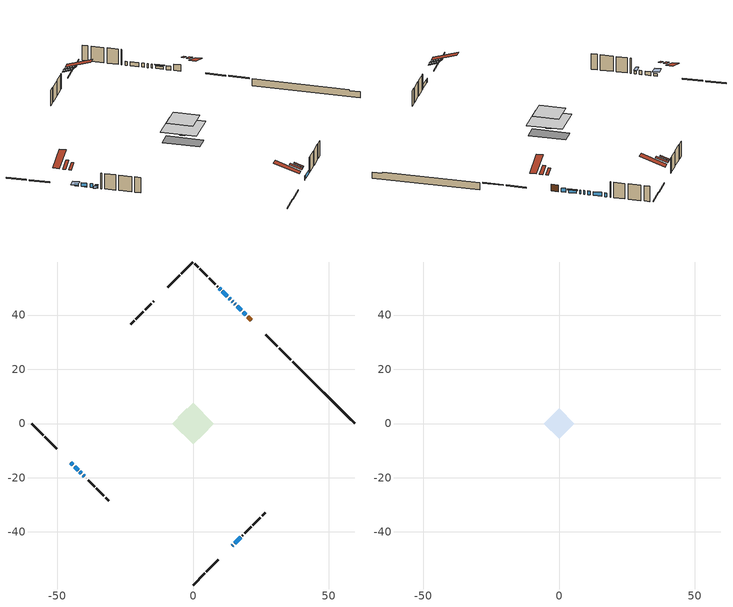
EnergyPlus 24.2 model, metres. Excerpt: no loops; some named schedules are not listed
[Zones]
conditioned space
 floor outside (Floor1 construction): -0.91,0 0,0.91 0.91,0 0,-0.91 z1.07
 floor outside (Floor2 construction): -1.08,0 0,1.08 1.08,0 0,-1.08 z1.07
 floor adiabatic (AdiabaticFloorConstruction): -7.7,0 0,7.7 7.7,0 0,-7.7 z3.51
 floor foundation (Slab1 construction): -5.71,2.21 -2.21,5.71 5.71,-2.21 2.21,-5.71 z-1.16
 wall outside (RimJoist1 construction): 0,-59.55 4.28,-55.26 / -59.55,0 -55.26,-4.28 / 0,59.55 -4.28,55.26 / 36.04,23.5 31.76,27.79 z1.07:1.37
 wall outside (RimJoist2 construction): 4.94,-54.61 9.22,-50.32 / -54.61,-4.94 -50.32,-9.22 / -4.94,54.61 -9.22,50.32 / 31.1,28.44 26.82,32.73 z1.07:1.37
 wall outside (AdiabaticWallConstruction 1): 21.53,38.02 20.1,39.45 z1.07:3.1
 wall outside (AdiabaticWallConstruction): -45.03,-14.52 -44.28,-15.27 / -40.48,-19.06 -40.1,-19.44 z1.07:1.96; 19.44,40.11 18.53,41.01 / -43.62,-15.93 -42.39,-17.15 / -41.74,-17.81 -41.14,-18.41 / 15.57,43.98 15.35,44.19 / 14.7,44.85 14.48,45.07 / 14.52,-45.03 14.66,-44.88 / 13.83,45.72 13.34,46.21 / 12.68,46.86 10.85,48.7 / 10.19,49.35 9.76,49.79 / 15.32,-44.23 17.59,-41.95 z1.07:2.29; 17.88,41.67 16.23,43.32 z1.07:1.93
 wall outside (Wall1 construction): 18.25,-41.3 18.41,-41.13 / -39.45,-20.1 -39.28,-20.26 / -14.52,45.03 -14.68,44.87 / 9.1,50.45 8.94,50.61 z1.07:5.95
 wall outside (Wall2 construction): 19.07,-40.48 21.41,-38.13 / -38.63,-20.92 -36.28,-23.26 / -15.34,44.21 -17.68,41.87 / 8.28,51.27 5.94,53.61 z1.07:5.95
 wall outside (Wall3 construction): 22.07,-37.48 24.8,-34.75 / -35.63,-23.92 -32.9,-26.64 / -18.34,41.21 -21.06,38.48 / 5.28,54.27 2.56,56.99 z1.07:5.95
 wall outside (Wall4 construction): 25.45,-34.09 26.69,-32.85 / -32.25,-27.3 -31,-28.54 / -21.72,37.83 -22.96,36.59 / 1.9,57.65 0.66,58.89 z1.07:5.95
 wall foundation (FoundationWall1 construction): 36.7,22.85,-1.16 36.7,22.85,1.07 57.26,2.28,1.07 57.26,2.28,0.76 59.55,0,0.76 59.55,0,-1.16
 window (WindowConstruction 9): -45.03,-14.52 -44.28,-15.27 z1.07:1.96
 window (WindowConstruction 5): 19.44,40.11 18.53,41.01 z1.07:2.29
 window (WindowConstruction 6): 17.88,41.67 16.23,43.32 z1.07:1.93
 window (WindowConstruction 7): -43.62,-15.93 -42.39,-17.15 z1.07:2.29
 window (WindowConstruction 8): -41.74,-17.81 -41.14,-18.41 z1.07:2.29
 window (WindowConstruction 10): 15.57,43.98 15.35,44.19 z1.07:2.29
 window (WindowConstruction 11): 14.7,44.85 14.48,45.07 z1.07:2.29
 window (WindowConstruction 12): 14.52,-45.03 14.66,-44.88 z1.07:2.29
 window (WindowConstruction): 13.82,45.72 13.34,46.21 z1.07:2.29
 window (WindowConstruction 1): 12.68,46.86 10.85,48.7 z1.07:2.29
 window (WindowConstruction 2): 10.19,49.35 9.76,49.79 z1.07:2.29
 window (WindowConstruction 3): 15.32,-44.23 17.59,-41.95 z1.07:2.29
 window (WindowConstruction 4): -40.48,-19.06 -40.11,-19.44 z1.07:1.96
 door (Door): 21.53,38.02 20.1,39.45 z1.07:3.1
 ceiling adiabatic (AdiabaticFloorConstruction): 0,-7.7 7.7,0 0,7.7 -7.7,0 z3.51
 roof outside (Roof2 construction): 12.66,-46.88,5.95 10.07,-44.29,7.17 9.39,-44.97,7.17 11.98,-47.57,5.95; -46.88,-12.66,5.95 -44.29,-10.07,7.17 -44.97,-9.39,7.17 -47.57,-11.98,5.95; -12.66,46.88,5.95 -10.07,44.29,7.17 -9.39,44.97,7.17 -11.98,47.57,5.95; 23.38,36.17,5.95 20.79,33.57,7.17 21.47,32.89,7.17 24.06,35.48,5.95
 roof outside (Roof3 construction): 13.86,-45.69,5.95 11.82,-43.64,6.91 11.28,-44.18,6.91 13.32,-46.23,5.95; -45.69,-13.86,5.95 -43.64,-11.82,6.91 -44.18,-11.28,6.91 -46.23,-13.32,5.95; -13.86,45.69,5.95 -11.82,43.64,6.91 -11.28,44.18,6.91 -13.32,46.23,5.95; 22.19,37.36,5.95 20.14,35.32,6.91 20.68,34.78,6.91 22.72,36.82,5.95
attic - vented
 floor to conditioned space (Floor3 construction Reversed): -5.62,0 0,5.62 5.62,0 0,-5.62 z5.95
 roof outside (Roof1 construction): 11.32,-48.22,5.95 5.85,-42.75,8.53 4.41,-44.19,8.53 9.88,-49.67,5.95; -48.22,-11.32,5.95 -42.75,-5.85,8.53 -44.19,-4.41,8.53 -49.67,-9.88,5.95; -11.32,48.22,5.95 -5.85,42.75,8.53 -4.41,44.19,8.53 -9.88,49.67,5.95; 24.72,34.83,5.95 19.25,29.35,8.53 20.69,27.91,8.53 26.16,33.38,5.95
shading: -43.95,-15.6 -45.36,-14.19 -47.08,-15.92 -45.68,-17.32 z2.42; 16.01,43.53 18.09,41.46 18.41,41.78 16.34,43.86 z2.23; -40,-19.55 -40.59,-18.96 -42.31,-20.69 -41.73,-21.27 z2.11
[Building]
Building 1: Terrain=Suburbs
[Site:Location]
Toronto City Centre_ON: Latitude {deg}=43.63; Longitude {deg}=-79.39; Time Zone {hr}=-5; Elevation {m}=77; Keep Site Location Information=Yes
[Site:GroundTemperature:Shallow]
5.01852, 3.26908, 3.12898, 3.95918, 7.29196, 10.6092, 13.4851, 15.3069, 15.4617, 13.9799, 11.1774, 7.9619
[Site:WaterMainsTemperature]
Calculation Method=Schedule; Temperature Schedule=mains temperature schedule
[Material] Roughness=Rough; Thermal Absorptance=0.9
Name | Thickness {m} | Conductivity {W/m-K} | Density {kg/m3} | Specific Heat {J/kg-K} | Solar Absorptance | Visible Absorptance
asphalt or fiberglass shingles | 0.00635 | 0.162714 | 1121.4 | 1465.45 | 0.4 | 0.4
ceiling loosefill ins | 0.0846667 | 0.0480833 | 16.02 | 1046.75 | 0.7 | 0.7
ceiling stud and cavity | 0.1397 | 0.101325 | 65.682 | 1177.47 | 0.7 | 0.7
concrete 4.0 in. | 0.1016 | 1.803125 | 2242.8 | 837.4 | 0.7 | 0.7
concrete 8.0 in. | 0.2032 | 1.803125 | 2242.8 | 837.4 | 0.7 | 0.7
door material | 0.04445 | 0.053851 | 512.64 | 1214.23 | 0.7 | 0.7
floor covering | 0.0127 | 0.0433444 | 54.468 | 1339.84 | 0.6 | 0.6
floor rigid ins | 0.103632 | 0.029427 | 32.04 | 1214.23 | 0.7 | 0.7
floor rigid ins 1; wall rigid ins 1 | 0.512978 | 0.029427 | 32.04 | 1214.23 | 0.7 | 0.7
floor stud and cavity | 0.1397 | 0.471694 | 92.3553 | 1139.71 | 0.7 | 0.7
floor stud and cavity 1 | 0.1397 | 0.628681 | 92.3553 | 1139.71 | 0.7 | 0.7
floor stud and cavity 2 | 0.1397 | 1.75129 | 37.0049 | 1207.88 | 0.7 | 0.7
furniture material conditioned space 1 | 0.1524 | 0.115458 | 640.8 | 1214.23 | 0.6 | 0.6
gypsum board | 0.0127 | 0.160291 | 801 | 837.4 | 0.6 | 0.6
osb sheathing 0.5 in. | 0.0127 | 0.115458 | 512.64 | 1214.23 | 0.7 | 0.7
osb sheathing 0.75 in. | 0.01905 | 0.115458 | 512.64 | 1214.23 | 0.7 | 0.7
osb sheathing 2.0 in. | 0.0508 | 0.115458 | 512.64 | 1214.23 | 0.7 | 0.7
rim joist rigid ins; roof rigid ins; wall rigid ins | 0.051816 | 0.029427 | 32.04 | 1214.23 | 0.7 | 0.7
rim joist stud and cavity | 0.0508 | 0.0406006 | 125.044 | 1163.47 | 0.6 | 0.6
rim joist stud and cavity 1 | 0.0508 | 0.034693 | 125.044 | 1163.47 | 0.6 | 0.6
roof stud and cavity | 0.2032 | 0.21865 | 78.34581 | 1123.46 | 0.7 | 0.7
roof stud and cavity 1 | 0.2032 | 0.222873 | 78.34581 | 1123.46 | 0.7 | 0.7
wall stud and cavity | 0.1397 | 0.388929 | 139.0536 | 1170.24 | 0.7 | 0.7
wall stud and cavity 1 | 0.1397 | 0.165982 | 139.0536 | 1170.24 | 0.7 | 0.7
wall stud and cavity 2 | 0.1397 | 0.165635 | 139.0536 | 1170.24 | 0.7 | 0.7
wall stud and cavity 3 | 0.1397 | 0.203377 | 139.0536 | 1170.24 | 0.7 | 0.7
wall stud and cavity 4 | 0.0889 | 0.380278 | 52.3479 | 1209.89 | 0.7 | 0.7
wall stud and cavity 5 | 0.0889 | 0.391764 | 83.0341 | 1211.67 | 0.7 | 0.7
wood siding | 0.0254 | 0.102417 | 544.68 | 1172.36 | 0.4 | 0.4
wood siding 1; wood siding 2; wood siding 3 | 0.0254 | 0.102417 | 544.68 | 1172.36 | 0.7 | 0.7
[WindowMaterial:SimpleGlazingSystem]
Name | U-Factor {W/m2-K} | Solar Heat Gain Coefficient
WindowMaterial | 4.048414 | 0.67
WindowMaterial 1 | 2.989467 | 0.58
WindowMaterial 10 | 2.74475 | 0.57
WindowMaterial 11 | 3.05249 | 0.52
WindowMaterial 2 | 2.76064 | 0.61
WindowMaterial 3 | 2.78279 | 0.68
WindowMaterial 4 | 4.33629 | 0.65
WindowMaterial 5 | 2.75724 | 0.59
WindowMaterial 6 | 2.14572 | 0.45
WindowMaterial 7 | 2.78279 | 0.67
WindowMaterial 8 | 2.78052 | 0.57
WindowMaterial 9 | 2.75724 | 0.45
[Construction]
AdiabaticFloorConstruction: floor stud and cavity 2, floor rigid ins 1, osb sheathing 0.75 in., floor covering
AdiabaticWallConstruction: wood siding 2, wall rigid ins 1, wall stud and cavity 4, gypsum board
AdiabaticWallConstruction 1: wood siding 3, wall rigid ins 1, wall stud and cavity 4, gypsum board
Door: door material
Floor1 construction: floor stud and cavity, floor rigid ins, osb sheathing 0.75 in., floor covering
Floor2 construction: floor stud and cavity 1, floor rigid ins, osb sheathing 0.75 in., floor covering
Floor3 construction Reversed: gypsum board, ceiling stud and cavity, ceiling loosefill ins
FoundationWall1 construction: concrete 8.0 in.
furniture construction conditioned space 1: furniture material conditioned space 1
PartitionWallConstruction: gypsum board, wall stud and cavity 5, gypsum board
RimJoist1 construction: wood siding 1, rim joist rigid ins, osb sheathing 2.0 in., rim joist stud and cavity
RimJoist2 construction: wood siding 1, rim joist rigid ins, osb sheathing 2.0 in., rim joist stud and cavity 1
Roof1 construction: asphalt or fiberglass shingles
Roof2 construction: asphalt or fiberglass shingles, roof rigid ins, osb sheathing 0.75 in., roof stud and cavity, gypsum board
Roof3 construction: asphalt or fiberglass shingles, roof rigid ins, osb sheathing 0.75 in., roof stud and cavity 1, gypsum board
Slab1 construction: concrete 4.0 in.
Wall1 construction: wood siding, wall rigid ins, osb sheathing 0.5 in., wall stud and cavity, gypsum board
Wall2 construction: wood siding, wall rigid ins, osb sheathing 0.5 in., wall stud and cavity 1, gypsum board
Wall3 construction: wood siding, wall rigid ins, osb sheathing 0.5 in., wall stud and cavity 2, gypsum board
Wall4 construction: wood siding, wall rigid ins, osb sheathing 0.5 in., wall stud and cavity 3, gypsum board
WindowConstruction: WindowMaterial
WindowConstruction 1: WindowMaterial 1
WindowConstruction 10: WindowMaterial 9
WindowConstruction 11: WindowMaterial 10
WindowConstruction 12: WindowMaterial 11
WindowConstruction 2: WindowMaterial 2
WindowConstruction 3: WindowMaterial 3
WindowConstruction 4; WindowConstruction 9: WindowMaterial 4
WindowConstruction 5: WindowMaterial 5
WindowConstruction 6: WindowMaterial 6
WindowConstruction 7: WindowMaterial 7
WindowConstruction 8: WindowMaterial 8
[Zone] Multiplier=1; Part of Total Floor Area=Yes
Name | Volume {m3}
attic - vented | 26.449
conditioned space | 421
[Space]
Name | Zone | Volume {m3}
attic - vented 1 | attic - vented | 26.449
conditioned space 1 | conditioned space | 421
[ZoneInfiltration:EffectiveLeakageArea]
infil attic - vented 1: Zone or Space=attic - vented 1; Schedule=Always On Discrete; Effective Air Leakage Area {cm2}=2658.95; Stack Coefficient=0.000179411; Wind Coefficient=9.04992e-06
[ZoneMixing]
whole house fan mix: Zone or Space=attic - vented; Schedule=Always On Continuous; Design Flow Rate Calculation Method=Flow/Zone; Design Flow Rate {m3/s}=0; Source Zone or Space=conditioned space
[SurfaceProperty:ExposedFoundationPerimeter]
Slab1: Exposed Perimeter Calculation Method=TotalExposedPerimeter; Total Exposed Perimeter {m}=32.308
[InternalMass] Zone or ZoneList=conditioned space; Space or SpaceList=conditioned space 1
Name | Construction | Surface Area {m2}
furniture mass conditioned space 1 | furniture construction conditioned space 1 | 71.2121
partition wall mass | PartitionWallConstruction | 178.03
[Lights]
interior lighting: Zone or ZoneList or Space or SpaceList=conditioned space 1; Schedule=interior lighting schedule; Design Level Calculation Method=LightingLevel; Lighting Level {W}=343.2; Return Air Fraction=0; Fraction Radiant=0.6; Fraction Visible=0.2; Fraction Replaceable=1
[People]
occupants: Zone or ZoneList or Space or SpaceList=conditioned space 1; Number of People Schedule=occupants schedule; Number of People Calculation Method=People; Number of People=3; Fraction Radiant=0.314171; Sensible Heat Fraction=0.56303; Activity Level Schedule=occupants activity schedule; Carbon Dioxide Generation Rate {m3/s-W}=0; Enable ASHRAE 55 Comfort Warnings=No; Mean Radiant Temperature Calculation Type=EnclosureAveraged
[ElectricEquipment] Zone or ZoneList or Space or SpaceList=conditioned space 1; Design Level Calculation Method=EquipmentLevel
Name | Schedule | Design Level {W} | Fraction Latent | Fraction Radiant | Fraction Lost
clothes dryer | clothes dryer schedule | 140.772 | 0.015 | 0.081 | 0.85
clothes washer | clothes washer schedule | 32.1985 | 0.03 | 0.162 | 0.7
cooking range | cooking range schedule | 215.147 | 0.08 | 0.432 | 0.2
dishwasher | dishwasher schedule | 66.8632 | 0.3 | 0.18 | 0.4
fridge | fridge schedule | 72.9452 | 0 | 0.6 | 0
mech vent bath fan 0 | mech vent bath fan 0 schedule | 50.2 | 0 | 0 | 1
mech vent bath fan 1 | mech vent bath fan 1 schedule | 50.2 | 0 | 0 | 1
mech vent bath fan 2 | mech vent bath fan 2 schedule | 50.2 | 0 | 0 | 1
mech vent house fan | mech vent house fan schedule | 0.95 | 0 | 0 | 1
mech vent house fan cfis | mech vent house fan cfis schedule | 0 | 0 | 0 | 0
mech vent range fan 0 | mech vent range fan 0 schedule | 57 | 0 | 0 | 1
misc plug loads | misc plug loads schedule | 494.7 | 0.045 | 0.513 | 0.1
whole house fan | Always On Discrete | 0 | 0 | 0 | 1
[OtherEquipment] Zone or ZoneList or Space or SpaceList=conditioned space 1; Design Level Calculation Method=EquipmentLevel
Name | Fuel Type | Schedule | Design Level {W} | Fraction Latent | Fraction Radiant | Fraction Lost
clothes dryer 1 | Electricity | clothes dryer schedule | 0 | 0.015 | 0.081 | 0.85
cooking range 1 | Electricity | cooking range schedule | 0 | 0.08 | 0.432 | 0.2
general water use latent | None | general water use schedule | 62.594 | 1 | 0 | 0
general water use sensible | None | general water use schedule | -61.6891 | 0 | 0.6 | 0
mech vent house fan latent load | None | Always On Discrete | 0 | 1 | 0 | 0
mech vent house fan sensible load | None | Always On Discrete | 0 | 0 | 0 | 0
water heater energy adjustment1 | NaturalGas | Always On Discrete | 0.01 | 0 | 0 | 1
[ZoneInfiltration:DesignFlowRate] Zone or ZoneList or Space or SpaceList=conditioned space 1; Schedule=Always On Discrete; Design Flow Rate Calculation Method=Flow/Zone; Design Flow Rate {m3/s}=0
infil flow; natural vent flow; whole house fan flow
[Foundation:Kiva]
Foundation Kiva 1: Initial Indoor Air Temperature {C}=18; Wall Height Above Grade {m}=1.07; Wall Depth Below Slab {m}=0.2032
[Foundation:Kiva:Settings]
Soil Conductivity {W/m-K}=0.849921; Soil Density {kg/m3}=1842.3; Soil Specific Heat {J/kg-K}=418.7; Ground Solar Absorptivity=0.9; Ground Thermal Absorptivity=0.9; Ground Surface Roughness {m}=0.03; Far-Field Width {m}=40; Deep-Ground Boundary Condition=ZeroFlux; Deep-Ground Depth {m}=40; Minimum Cell Dimension {m}=0.2; Maximum Cell Growth Coefficient=3; Simulation Timestep=Timestep
[Exterior:Lights]
exterior lighting: Schedule=exterior lighting schedule; Design Level {W}=75.6
[Schedule:Constant]
Name | Hourly Value
Always On Continuous; mech vent house fan schedule; mech vent house fan cfis schedule; Always On Discrete | 1
occupants activity schedule | 117.228
fridge schedule | 0
[Schedule:Week:Daily]
interior lighting schedule Week Rule - Jan1-Jan27: interior lighting schedule day, interior lighting schedule day, interior lighting schedule day, interior lighting schedule day, interior lighting schedule day, interior lighting schedule day, interior lighting schedule day, interior lighting schedule default day, interior lighting schedule default day, interior lighting schedule default day, interior lighting schedule default day, interior lighting schedule default day
interior lighting schedule Week Rule - Jan28-Feb3: interior lighting schedule day, interior lighting schedule day, interior lighting schedule day, interior lighting schedule day, interior lighting schedule day 1, interior lighting schedule day 1, interior lighting schedule day 1, interior lighting schedule default day, interior lighting schedule default day, interior lighting schedule default day, interior lighting schedule default day, interior lighting schedule default day
interior lighting schedule Week Rule - Feb4-Feb24: interior lighting schedule day 1, interior lighting schedule day 1, interior lighting schedule day 1, interior lighting schedule day 1, interior lighting schedule day 1, interior lighting schedule day 1, interior lighting schedule day 1, interior lighting schedule default day, interior lighting schedule default day, interior lighting schedule default day, interior lighting schedule default day, interior lighting schedule default day
interior lighting schedule Week Rule - Feb25-Mar3: interior lighting schedule day 1, interior lighting schedule day 1, interior lighting schedule day 1, interior lighting schedule day 1, interior lighting schedule day 2, interior lighting schedule day 2, interior lighting schedule day 2, interior lighting schedule default day, interior lighting schedule default day, interior lighting schedule default day, interior lighting schedule default day, interior lighting schedule default day
interior lighting schedule Week Rule - Mar4-Mar31: interior lighting schedule day 2, interior lighting schedule day 2, interior lighting schedule day 2, interior lighting schedule day 2, interior lighting schedule day 2, interior lighting schedule day 2, interior lighting schedule day 2, interior lighting schedule default day, interior lighting schedule default day, interior lighting schedule default day, interior lighting schedule default day, interior lighting schedule default day
interior lighting schedule Week Rule - Apr1-Apr28: interior lighting schedule day 3, interior lighting schedule day 3, interior lighting schedule day 3, interior lighting schedule day 3, interior lighting schedule day 3, interior lighting schedule day 3, interior lighting schedule day 3, interior lighting schedule default day, interior lighting schedule default day, interior lighting schedule default day, interior lighting schedule default day, interior lighting schedule default day
interior lighting schedule Week Rule - Apr29-May5: interior lighting schedule day 3, interior lighting schedule day 3, interior lighting schedule day 4, interior lighting schedule day 4, interior lighting schedule day 4, interior lighting schedule day 4, interior lighting schedule day 4, interior lighting schedule default day, interior lighting schedule default day, interior lighting schedule default day, interior lighting schedule default day, interior lighting schedule default day
interior lighting schedule Week Rule - May6-May26: interior lighting schedule day 4, interior lighting schedule day 4, interior lighting schedule day 4, interior lighting schedule day 4, interior lighting schedule day 4, interior lighting schedule day 4, interior lighting schedule day 4, interior lighting schedule default day, interior lighting schedule default day, interior lighting schedule default day, interior lighting schedule default day, interior lighting schedule default day
interior lighting schedule Week Rule - May27-Jun2: interior lighting schedule day 4, interior lighting schedule day 4, interior lighting schedule day 4, interior lighting schedule day 4, interior lighting schedule day 4, interior lighting schedule day 5, interior lighting schedule day 5, interior lighting schedule default day, interior lighting schedule default day, interior lighting schedule default day, interior lighting schedule default day, interior lighting schedule default day
interior lighting schedule Week Rule - Jun3-Jun30: interior lighting schedule day 5, interior lighting schedule day 5, interior lighting schedule day 5, interior lighting schedule day 5, interior lighting schedule day 5, interior lighting schedule day 5, interior lighting schedule day 5, interior lighting schedule default day, interior lighting schedule default day, interior lighting schedule default day, interior lighting schedule default day, interior lighting schedule default day
interior lighting schedule Week Rule - Jul1-Jul28: interior lighting schedule day 6, interior lighting schedule day 6, interior lighting schedule day 6, interior lighting schedule day 6, interior lighting schedule day 6, interior lighting schedule day 6, interior lighting schedule day 6, interior lighting schedule default day, interior lighting schedule default day, interior lighting schedule default day, interior lighting schedule default day, interior lighting schedule default day
interior lighting schedule Week Rule - Jul29-Aug4: interior lighting schedule day 6, interior lighting schedule day 6, interior lighting schedule day 6, interior lighting schedule day 7, interior lighting schedule day 7, interior lighting schedule day 7, interior lighting schedule day 7, interior lighting schedule default day, interior lighting schedule default day, interior lighting schedule default day, interior lighting schedule default day, interior lighting schedule default day
interior lighting schedule Week Rule - Aug5-Aug25: interior lighting schedule day 7, interior lighting schedule day 7, interior lighting schedule day 7, interior lighting schedule day 7, interior lighting schedule day 7, interior lighting schedule day 7, interior lighting schedule day 7, interior lighting schedule default day, interior lighting schedule default day, interior lighting schedule default day, interior lighting schedule default day, interior lighting schedule default day
interior lighting schedule Week Rule - Aug26-Sep1: interior lighting schedule day 7, interior lighting schedule day 7, interior lighting schedule day 7, interior lighting schedule day 7, interior lighting schedule day 7, interior lighting schedule day 7, interior lighting schedule day 8, interior lighting schedule default day, interior lighting schedule default day, interior lighting schedule default day, interior lighting schedule default day, interior lighting schedule default day
interior lighting schedule Week Rule - Sep2-Sep29: interior lighting schedule day 8, interior lighting schedule day 8, interior lighting schedule day 8, interior lighting schedule day 8, interior lighting schedule day 8, interior lighting schedule day 8, interior lighting schedule day 8, interior lighting schedule default day, interior lighting schedule default day, interior lighting schedule default day, interior lighting schedule default day, interior lighting schedule default day
interior lighting schedule Week Rule - Sep30-Oct6: interior lighting schedule day 8, interior lighting schedule day 9, interior lighting schedule day 9, interior lighting schedule day 9, interior lighting schedule day 9, interior lighting schedule day 9, interior lighting schedule day 9, interior lighting schedule default day, interior lighting schedule default day, interior lighting schedule default day, interior lighting schedule default day, interior lighting schedule default day
interior lighting schedule Week Rule - Oct7-Oct27: interior lighting schedule day 9, interior lighting schedule day 9, interior lighting schedule day 9, interior lighting schedule day 9, interior lighting schedule day 9, interior lighting schedule day 9, interior lighting schedule day 9, interior lighting schedule default day, interior lighting schedule default day, interior lighting schedule default day, interior lighting schedule default day, interior lighting schedule default day
interior lighting schedule Week Rule - Oct28-Nov3: interior lighting schedule day 9, interior lighting schedule day 9, interior lighting schedule day 9, interior lighting schedule day 9, interior lighting schedule day 10, interior lighting schedule day 10, interior lighting schedule day 10, interior lighting schedule default day, interior lighting schedule default day, interior lighting schedule default day, interior lighting schedule default day, interior lighting schedule default day
interior lighting schedule Week Rule - Nov4-Nov24: interior lighting schedule day 10, interior lighting schedule day 10, interior lighting schedule day 10, interior lighting schedule day 10, interior lighting schedule day 10, interior lighting schedule day 10, interior lighting schedule day 10, interior lighting schedule default day, interior lighting schedule default day, interior lighting schedule default day, interior lighting schedule default day, interior lighting schedule default day
interior lighting schedule Week Rule - Nov25-Dec1: interior lighting schedule day 10, interior lighting schedule day 10, interior lighting schedule day 10, interior lighting schedule day 10, interior lighting schedule day 10, interior lighting schedule day 10, interior lighting schedule day 11, interior lighting schedule default day, interior lighting schedule default day, interior lighting schedule default day, interior lighting schedule default day, interior lighting schedule default day
interior lighting schedule Week Rule - Dec2-Dec31: interior lighting schedule day 11, interior lighting schedule day 11, interior lighting schedule day 11, interior lighting schedule day 11, interior lighting schedule day 11, interior lighting schedule day 11, interior lighting schedule day 11, interior lighting schedule default day, interior lighting schedule default day, interior lighting schedule default day, interior lighting schedule default day, interior lighting schedule default day
occupants schedule Week Rule - Jan1-Dec31: occupants schedule day, occupants schedule day, occupants schedule day, occupants schedule day, occupants schedule day, occupants schedule day, occupants schedule day, occupants schedule default day, occupants schedule default day, occupants schedule default day, occupants schedule default day, occupants schedule default day
clothes dryer schedule Week Rule - Jan1-Dec31: clothes dryer schedule day, clothes dryer schedule day, clothes dryer schedule day, clothes dryer schedule day, clothes dryer schedule day, clothes dryer schedule day, clothes dryer schedule day, clothes dryer schedule default day, clothes dryer schedule default day, clothes dryer schedule default day, clothes dryer schedule default day, clothes dryer schedule default day
clothes washer schedule Week Rule - Jan1-Dec31: clothes washer schedule day, clothes washer schedule day, clothes washer schedule day, clothes washer schedule day, clothes washer schedule day, clothes washer schedule day, clothes washer schedule day, clothes washer schedule default day, clothes washer schedule default day, clothes washer schedule default day, clothes washer schedule default day, clothes washer schedule default day
cooking range schedule Week Rule - Jan1-Dec31: cooking range schedule day, cooking range schedule day, cooking range schedule day, cooking range schedule day, cooking range schedule day, cooking range schedule day, cooking range schedule day, cooking range schedule default day, cooking range schedule default day, cooking range schedule default day, cooking range schedule default day, cooking range schedule default day
dishwasher schedule Week Rule - Jan1-Dec31: dishwasher schedule day, dishwasher schedule day, dishwasher schedule day, dishwasher schedule day, dishwasher schedule day, dishwasher schedule day, dishwasher schedule day, dishwasher schedule default day, dishwasher schedule default day, dishwasher schedule default day, dishwasher schedule default day, dishwasher schedule default day
mech vent bath fan 0 schedule Week Rule - Jan1-Dec31: mech vent bath fan 0 schedule day, mech vent bath fan 0 schedule day, mech vent bath fan 0 schedule day, mech vent bath fan 0 schedule day, mech vent bath fan 0 schedule day, mech vent bath fan 0 schedule day, mech vent bath fan 0 schedule day, mech vent bath fan 0 schedule default day, mech vent bath fan 0 schedule default day, mech vent bath fan 0 schedule default day, mech vent bath fan 0 schedule default day, mech vent bath fan 0 schedule default day
mech vent bath fan 1 schedule Week Rule - Jan1-Dec31: mech vent bath fan 1 schedule day, mech vent bath fan 1 schedule day, mech vent bath fan 1 schedule day, mech vent bath fan 1 schedule day, mech vent bath fan 1 schedule day, mech vent bath fan 1 schedule day, mech vent bath fan 1 schedule day, mech vent bath fan 1 schedule default day, mech vent bath fan 1 schedule default day, mech vent bath fan 1 schedule default day, mech vent bath fan 1 schedule default day, mech vent bath fan 1 schedule default day
mech vent bath fan 2 schedule Week Rule - Jan1-Dec31: mech vent bath fan 2 schedule day, mech vent bath fan 2 schedule day, mech vent bath fan 2 schedule day, mech vent bath fan 2 schedule day, mech vent bath fan 2 schedule day, mech vent bath fan 2 schedule day, mech vent bath fan 2 schedule day, mech vent bath fan 2 schedule default day, mech vent bath fan 2 schedule default day, mech vent bath fan 2 schedule default day, mech vent bath fan 2 schedule default day, mech vent bath fan 2 schedule default day
mech vent range fan 0 schedule Week Rule - Jan1-Dec31: mech vent range fan 0 schedule day, mech vent range fan 0 schedule day, mech vent range fan 0 schedule day, mech vent range fan 0 schedule day, mech vent range fan 0 schedule day, mech vent range fan 0 schedule day, mech vent range fan 0 schedule day, mech vent range fan 0 schedule default day, mech vent range fan 0 schedule default day, mech vent range fan 0 schedule default day, mech vent range fan 0 schedule default day, mech vent range fan 0 schedule default day
misc plug loads schedule Week Rule - Jan1-Dec31: misc plug loads schedule day, misc plug loads schedule day, misc plug loads schedule day, misc plug loads schedule day, misc plug loads schedule day, misc plug loads schedule day, misc plug loads schedule day, misc plug loads schedule default day, misc plug loads schedule default day, misc plug loads schedule default day, misc plug loads schedule default day, misc plug loads schedule default day
general water use schedule Week Rule - Jan1-Dec31: general water use schedule day, general water use schedule day, general water use schedule day, general water use schedule day, general water use schedule day, general water use schedule day, general water use schedule day, general water use schedule default day, general water use schedule default day, general water use schedule default day, general water use schedule default day, general water use schedule default day
exterior lighting schedule Week Rule - Jan1-Jan27: exterior lighting schedule day, exterior lighting schedule day, exterior lighting schedule day, exterior lighting schedule day, exterior lighting schedule day, exterior lighting schedule day, exterior lighting schedule day, exterior lighting schedule default day, exterior lighting schedule default day, exterior lighting schedule default day, exterior lighting schedule default day, exterior lighting schedule default day
exterior lighting schedule Week Rule - Jan28-Feb3: exterior lighting schedule day, exterior lighting schedule day, exterior lighting schedule day, exterior lighting schedule day, exterior lighting schedule day 1, exterior lighting schedule day 1, exterior lighting schedule day 1, exterior lighting schedule default day, exterior lighting schedule default day, exterior lighting schedule default day, exterior lighting schedule default day, exterior lighting schedule default day
exterior lighting schedule Week Rule - Feb4-Feb24: exterior lighting schedule day 1, exterior lighting schedule day 1, exterior lighting schedule day 1, exterior lighting schedule day 1, exterior lighting schedule day 1, exterior lighting schedule day 1, exterior lighting schedule day 1, exterior lighting schedule default day, exterior lighting schedule default day, exterior lighting schedule default day, exterior lighting schedule default day, exterior lighting schedule default day
exterior lighting schedule Week Rule - Feb25-Mar3: exterior lighting schedule day 1, exterior lighting schedule day 1, exterior lighting schedule day 1, exterior lighting schedule day 1, exterior lighting schedule day 2, exterior lighting schedule day 2, exterior lighting schedule day 2, exterior lighting schedule default day, exterior lighting schedule default day, exterior lighting schedule default day, exterior lighting schedule default day, exterior lighting schedule default day
exterior lighting schedule Week Rule - Mar4-Mar31: exterior lighting schedule day 2, exterior lighting schedule day 2, exterior lighting schedule day 2, exterior lighting schedule day 2, exterior lighting schedule day 2, exterior lighting schedule day 2, exterior lighting schedule day 2, exterior lighting schedule default day, exterior lighting schedule default day, exterior lighting schedule default day, exterior lighting schedule default day, exterior lighting schedule default day
exterior lighting schedule Week Rule - Apr1-Apr28: exterior lighting schedule day 3, exterior lighting schedule day 3, exterior lighting schedule day 3, exterior lighting schedule day 3, exterior lighting schedule day 3, exterior lighting schedule day 3, exterior lighting schedule day 3, exterior lighting schedule default day, exterior lighting schedule default day, exterior lighting schedule default day, exterior lighting schedule default day, exterior lighting schedule default day
exterior lighting schedule Week Rule - Apr29-May5: exterior lighting schedule day 3, exterior lighting schedule day 3, exterior lighting schedule day 4, exterior lighting schedule day 4, exterior lighting schedule day 4, exterior lighting schedule day 4, exterior lighting schedule day 4, exterior lighting schedule default day, exterior lighting schedule default day, exterior lighting schedule default day, exterior lighting schedule default day, exterior lighting schedule default day
exterior lighting schedule Week Rule - May6-May26: exterior lighting schedule day 4, exterior lighting schedule day 4, exterior lighting schedule day 4, exterior lighting schedule day 4, exterior lighting schedule day 4, exterior lighting schedule day 4, exterior lighting schedule day 4, exterior lighting schedule default day, exterior lighting schedule default day, exterior lighting schedule default day, exterior lighting schedule default day, exterior lighting schedule default day
exterior lighting schedule Week Rule - May27-Jun2: exterior lighting schedule day 4, exterior lighting schedule day 4, exterior lighting schedule day 4, exterior lighting schedule day 4, exterior lighting schedule day 4, exterior lighting schedule day 5, exterior lighting schedule day 5, exterior lighting schedule default day, exterior lighting schedule default day, exterior lighting schedule default day, exterior lighting schedule default day, exterior lighting schedule default day
exterior lighting schedule Week Rule - Jun3-Jun30: exterior lighting schedule day 5, exterior lighting schedule day 5, exterior lighting schedule day 5, exterior lighting schedule day 5, exterior lighting schedule day 5, exterior lighting schedule day 5, exterior lighting schedule day 5, exterior lighting schedule default day, exterior lighting schedule default day, exterior lighting schedule default day, exterior lighting schedule default day, exterior lighting schedule default day
[Schedule:Year]
interior lighting schedule: interior lighting schedule Week Rule - Jan1-Jan27, 1, 1, 1, 27, interior lighting schedule Week Rule - Jan28-Feb3, 1, 28, 2, 3, interior lighting schedule Week Rule - Feb4-Feb24, 2, 4, 2, 24, interior lighting schedule Week Rule - Feb25-Mar3, 2, 25, 3, 3, interior lighting schedule Week Rule - Mar4-Mar31, 3, 4, 3, 31, interior lighting schedule Week Rule - Apr1-Apr28, 4, 1, 4, 28, interior lighting schedule Week Rule - Apr29-May5, 4, 29, 5, 5, interior lighting schedule Week Rule - May6-May26, 5, 6, 5, 26, interior lighting schedule Week Rule - May27-Jun2, 5, 27, 6, 2, interior lighting schedule Week Rule - Jun3-Jun30, 6, 3, 6, 30, interior lighting schedule Week Rule - Jul1-Jul28, 7, 1, 7, 28, interior lighting schedule Week Rule - Jul29-Aug4, 7, 29, 8, 4, interior lighting schedule Week Rule - Aug5-Aug25, 8, 5, 8, 25, interior lighting schedule Week Rule - Aug26-Sep1, 8, 26, 9, 1, interior lighting schedule Week Rule - Sep2-Sep29, 9, 2, 9, 29, interior lighting schedule Week Rule - Sep30-Oct6, 9, 30, 10, 6, interior lighting schedule Week Rule - Oct7-Oct27, 10, 7, 10, 27, interior lighting schedule Week Rule - Oct28-Nov3, 10, 28, 11, 3, interior lighting schedule Week Rule - Nov4-Nov24, 11, 4, 11, 24, interior lighting schedule Week Rule - Nov25-Dec1, 11, 25, 12, 1, interior lighting schedule Week Rule - Dec2-Dec31, 12, 2, 12, 31
occupants schedule: occupants schedule Week Rule - Jan1-Dec31, 1, 1, 12, 31
clothes dryer schedule: clothes dryer schedule Week Rule - Jan1-Dec31, 1, 1, 12, 31
clothes washer schedule: clothes washer schedule Week Rule - Jan1-Dec31, 1, 1, 12, 31
cooking range schedule: cooking range schedule Week Rule - Jan1-Dec31, 1, 1, 12, 31
dishwasher schedule: dishwasher schedule Week Rule - Jan1-Dec31, 1, 1, 12, 31
mech vent bath fan 0 schedule: mech vent bath fan 0 schedule Week Rule - Jan1-Dec31, 1, 1, 12, 31
mech vent bath fan 1 schedule: mech vent bath fan 1 schedule Week Rule - Jan1-Dec31, 1, 1, 12, 31
mech vent bath fan 2 schedule: mech vent bath fan 2 schedule Week Rule - Jan1-Dec31, 1, 1, 12, 31
mech vent range fan 0 schedule: mech vent range fan 0 schedule Week Rule - Jan1-Dec31, 1, 1, 12, 31
misc plug loads schedule: misc plug loads schedule Week Rule - Jan1-Dec31, 1, 1, 12, 31
general water use schedule: general water use schedule Week Rule - Jan1-Dec31, 1, 1, 12, 31
exterior lighting schedule: exterior lighting schedule Week Rule - Jan1-Jan27, 1, 1, 1, 27, exterior lighting schedule Week Rule - Jan28-Feb3, 1, 28, 2, 3, exterior lighting schedule Week Rule - Feb4-Feb24, 2, 4, 2, 24, exterior lighting schedule Week Rule - Feb25-Mar3, 2, 25, 3, 3, exterior lighting schedule Week Rule - Mar4-Mar31, 3, 4, 3, 31, exterior lighting schedule Week Rule - Apr1-Apr28, 4, 1, 4, 28, exterior lighting schedule Week Rule - Apr29-May5, 4, 29, 5, 5, exterior lighting schedule Week Rule - May6-May26, 5, 6, 5, 26, exterior lighting schedule Week Rule - May27-Jun2, 5, 27, 6, 2, exterior lighting schedule Week Rule - Jun3-Jun30, 6, 3, 6, 30, exterior lighting schedule Week Rule - Jul1-Jul28, 7, 1, 7, 28, exterior lighting schedule Week Rule - Jul29-Aug4, 7, 29, 8, 4, exterior lighting schedule Week Rule - Aug5-Aug25, 8, 5, 8, 25, exterior lighting schedule Week Rule - Aug26-Sep1, 8, 26, 9, 1, exterior lighting schedule Week Rule - Sep2-Sep29, 9, 2, 9, 29, exterior lighting schedule Week Rule - Sep30-Oct6, 9, 30, 10, 6, exterior lighting schedule Week Rule - Oct7-Oct27, 10, 7, 10, 27, exterior lighting schedule Week Rule - Oct28-Nov3, 10, 28, 11, 3, exterior lighting schedule Week Rule - Nov4-Nov24, 11, 4, 11, 24, exterior lighting schedule Week Rule - Nov25-Dec1, 11, 25, 12, 1, exterior lighting schedule Week Rule - Dec2-Dec31, 12, 2, 12, 31
[Schedule:Compact]
mains temperature schedule: Through: 01/01, For: AllDays, Until: 24:00, 8.80333, Through: 01/02, For: AllDays, Until: 24:00, 8.74333, Through: 01/03, For: AllDays, Until: 24:00, 8.68389, Through: 01/04, For: AllDays, Until: 24:00, 8.62611, Through: 01/05, For: AllDays, Until: 24:00, 8.56944, Through: 01/06, For: AllDays, Until: 24:00, 8.51389, Through: 01/07, For: AllDays, Until: 24:00, 8.45944, Through: 01/08, For: AllDays, Until: 24:00, 8.40611, Through: 01/09, For: AllDays, Until: 24:00, 8.35389, Through: 01/10, For: AllDays, Until: 24:00, 8.30278, Through: 01/11, For: AllDays, Until: 24:00, 8.25333, Through: 01/12, For: AllDays, Until: 24:00, 8.205, Through: 01/13, For: AllDays, Until: 24:00, 8.15778, Through: 01/14, For: AllDays, Until: 24:00, 8.11222, Through: 01/15, For: AllDays, Until: 24:00, 8.06778, Through: 01/16, For: AllDays, Until: 24:00, 8.02444, Through: 01/17, For: AllDays, Until: 24:00, 7.98222, Through: 01/18, For: AllDays, Until: 24:00, 7.94167, Through: 01/19, For: AllDays, Until: 24:00, 7.90222, Through: 01/20, For: AllDays, Until: 24:00, 7.86444, Through: 01/21, For: AllDays, Until: 24:00, 7.82778, Through: 01/22, For: AllDays, Until: 24:00, 7.79278, Through: 01/23, For: AllDays, Until: 24:00, 7.75889, Through: 01/24, For: AllDays, Until: 24:00, 7.72667, Through: 01/25, For: AllDays, Until: 24:00, 7.69556, Through: 01/26, For: AllDays, Until: 24:00, 7.66611, Through: 01/27, For: AllDays, Until: 24:00, 7.63778, Through: 01/28, For: AllDays, Until: 24:00, 7.61111, Through: 01/29, For: AllDays, Until: 24:00, 7.58556, Through: 01/30, For: AllDays, Until: 24:00, 7.56167, Through: 01/31, For: AllDays, Until: 24:00, 7.53944, Through: 02/01, For: AllDays, Until: 24:00, 7.51833, Through: 02/02, For: AllDays, Until: 24:00, 7.49889, Through: 02/03, For: AllDays, Until: 24:00, 7.48111, Through: 02/04, For: AllDays, Until: 24:00, 7.46444, Through: 02/05, For: AllDays, Until: 24:00, 7.44944, Through: 02/06, For: AllDays, Until: 24:00, 7.43556, Through: 02/07, For: AllDays, Until: 24:00, 7.42333, Through: 02/08, For: AllDays, Until: 24:00, 7.41278, Through: 02/09, For: AllDays, Until: 24:00, 7.40389, Through: 02/10, For: AllDays, Until: 24:00, 7.39611, Through: 02/11, For: AllDays, Until: 24:00, 7.39, Through: 02/12, For: AllDays, Until: 24:00, 7.38556, Through: 02/13, For: AllDays, Until: 24:00, 7.38222, Through: 02/14, For: AllDays, Until: 24:00, 7.38056, Through: 02/15, For: AllDays, Until: 24:00, 7.38056, Through: 02/16, For: AllDays, Until: 24:00, 7.38222, Through: 02/17, For: AllDays, Until: 24:00, 7.385, Through: 02/18, For: AllDays, Until: 24:00, 7.38944, Through: 02/19, For: AllDays, Until: 24:00, 7.395, Through: 02/20, For: AllDays, Until: 24:00, 7.40278, Through: 02/21, For: AllDays, Until: 24:00, 7.41167, Through: 02/22, For: AllDays, Until: 24:00, 7.42222, Through: 02/23, For: AllDays, Until: 24:00, 7.43389, Through: 02/24, For: AllDays, Until: 24:00, 7.44722, Through: 02/25, For: AllDays, Until: 24:00, 7.46222, Through: 02/26, For: AllDays, Until: 24:00, 7.47833, Through: 02/27, For: AllDays, Until: 24:00, 7.49611, Through: 02/28, For: AllDays, Until: 24:00, 7.51556, Through: 03/01, For: AllDays, Until: 24:00, 7.53667, Through: 03/02, For: AllDays, Until: 24:00, 7.55889, Through: 03/03, For: AllDays, Until: 24:00, 7.58222, Through: 03/04, For: AllDays, Until: 24:00, 7.60722, Through: 03/05, For: AllDays, Until: 24:00, 7.63389, Through: 03/06, For: AllDays, Until: 24:00, 7.66222, Through: 03/07, For: AllDays, Until: 24:00, 7.69111, Through: 03/08, For: AllDays, Until: 24:00, 7.72222, Through: 03/09, For: AllDays, Until: 24:00, 7.75444, Through: 03/10, For: AllDays, Until: 24:00, 7.78778, Through: 03/11, For: AllDays, Until: 24:00, 7.82278, Through: 03/12, For: AllDays, Until: 24:00, 7.85944, Through: 03/13, For: AllDays, Until: 24:00, 7.89722, Through: 03/14, For: AllDays, Until: 24:00, 7.93611, Through: 03/15, For: AllDays, Until: 24:00, 7.97667, Through: 03/16, For: AllDays, Until: 24:00, 8.01833, Through: 03/17, For: AllDays, Until: 24:00, 8.06167, Through: 03/18, For: AllDays, Until: 24:00, 8.10611, Through: 03/19, For: AllDays, Until: 24:00, 8.15167, Through: 03/20, For: AllDays, Until: 24:00, 8.19833, Through: 03/21, For: AllDays, Until: 24:00, 8.24667, Through: 03/22, For: AllDays, Until: 24:00, 8.29611, Through: 03/23, For: AllDays, Until: 24:00, 8.34667, Through: 03/24, For: AllDays, Until: 24:00, 8.39889, Through: 03/25, For: AllDays, Until: 24:00, 8.45167, Through: 03/26, For: AllDays, Until: 24:00, 8.50611, Through: 03/27, For: AllDays, Until: 24:00, 8.56167, Through: 03/28, For: AllDays, Until: 24:00, 8.61833, Through: 03/29, For: AllDays, Until: 24:00, 8.67611, Through: 03/30, For: AllDays, Until: 24:00, 8.735, Through: 03/31, For: AllDays, Until: 24:00, 8.795, Through: 04/01, For: AllDays, Until: 24:00, 8.85611, Through: 04/02, For: AllDays, Until: 24:00, 8.91833, Through: 04/03, For: AllDays, Until: 24:00, 8.98167, Through: 04/04, For: AllDays, Until: 24:00, 9.04556, Through: 04/05, For: AllDays, Until: 24:00, 9.11111, Through: 04/06, For: AllDays, Until: 24:00, 9.17722, Through: 04/07, For: AllDays, Until: 24:00, 9.24444, Through: 04/08, For: AllDays, Until: 24:00, 9.31222, Through: 04/09, For: AllDays, Until: 24:00, 9.38167, Through: 04/10, For: AllDays, Until: 24:00, 9.45167, Through: 04/11, For: AllDays, Until: 24:00, 9.52222, Through: 04/12, For: AllDays, Until: 24:00, 9.59444, Through: 04/13, For: AllDays, Until: 24:00, 9.66667, Through: 04/14, For: AllDays, Until: 24:00, 9.74, Through: 04/15, For: AllDays, Until: 24:00, 9.81444, Through: 04/16, For: AllDays, Until: 24:00, 9.88944, Through: 04/17, For: AllDays, Until: 24:00, 9.96556, Through: 04/18, For: AllDays, Until: 24:00, 10.0417, Through: 04/19, For: AllDays, Until: 24:00, 10.1189, Through: 04/20, For: AllDays, Until: 24:00, 10.1972, Through: 04/21, For: AllDays, Until: 24:00, 10.2756, Through: 04/22, For: AllDays, Until: 24:00, 10.355, Through: 04/23, For: AllDays, Until: 24:00, 10.435, Through: 04/24, For: AllDays, Until: 24:00, 10.515, Through: 04/25, For: AllDays, Until: 24:00, 10.5961, Through: 04/26, For: AllDays, Until: 24:00, 10.6778, Through: 04/27, For: AllDays, Until: 24:00, 10.76, Through: 04/28, For: AllDays, Until: 24:00, 10.8428, Through: 04/29, For: AllDays, Until: 24:00, 10.9261, Through: 04/30, For: AllDays, Until: 24:00, 11.0094, Through: 05/01, For: AllDays, Until: 24:00, 11.0933, Through: 05/02, For: AllDays, Until: 24:00, 11.1778, Through: 05/03, For: AllDays, Until: 24:00, 11.2628, Through: 05/04, For: AllDays, Until: 24:00, 11.3478, Through: 05/05, For: AllDays, Until: 24:00, 11.4333, Through: 05/06, For: AllDays, Until: 24:00, 11.5189, Through: 05/07, For: AllDays, Until: 24:00, 11.605, Through: 05/08, For: AllDays, Until: 24:00, 11.6917, Through: 05/09, For: AllDays, Until: 24:00, 11.7778, Through: 05/10, For: AllDays, Until: 24:00, 11.865, Through: 05/11, For: AllDays, Until: 24:00, 11.9517, Through: 05/12, For: AllDays, Until: 24:00, 12.0389, Through: 05/13, For: AllDays, Until: 24:00, 12.1261, Through: 05/14, For: AllDays, Until: 24:00, 12.2133, Through: 05/15, For: AllDays, Until: 24:00, 12.3006, Through: 05/16, For: AllDays, Until: 24:00, 12.3883, Through: 05/17, For: AllDays, Until: 24:00, 12.4756, Through: 05/18, For: AllDays, Until: 24:00, 12.5628, Through: 05/19, For: AllDays, Until: 24:00, 12.6506, Through: 05/20, For: AllDays, Until: 24:00, 12.7378, Through: 05/21, For: AllDays, Until: 24:00, 12.825, Through: 05/22, For: AllDays, Until: 24:00, 12.9122, Through: 05/23, For: AllDays, Until: 24:00, 12.9994, Through: 05/24, For: AllDays, Until: 24:00, 13.0861, Through: 05/25, For: AllDays, Until: 24:00, 13.1728, Through: 05/26, For: AllDays, Until: 24:00, 13.2594, Through: 05/27, For: AllDays, Until: 24:00, 13.3456, Through: 05/28, For: AllDays, Until: 24:00, 13.4317, Through: 05/29, For: AllDays, Until: 24:00, 13.5172, Through: 05/30, For: AllDays, Until: 24:00, 13.6028, Through: 05/31, For: AllDays, Until: 24:00, 13.6878, Through: 06/01, For: AllDays, Until: 24:00, 13.7722, Through: 06/02, For: AllDays, Until: 24:00, 13.8567, Through: 06/03, For: AllDays, Until: 24:00, 13.9406, Through: 06/04, For: AllDays, Until: 24:00, 14.0239, Through: 06/05, For: AllDays, Until: 24:00, 14.1067, Through: 06/06, For: AllDays, Until: 24:00, 14.1894, Through: 06/07, For: AllDays, Until: 24:00, 14.2711, Through: 06/08, For: AllDays, Until: 24:00, 14.3528, Through: 06/09, For: AllDays, Until: 24:00, 14.4339, Through: 06/10, For: AllDays, Until: 24:00, 14.5139, Through: 06/11, For: AllDays, Until: 24:00, 14.5939, Through: 06/12, For: AllDays, Until: 24:00, 14.6728, Through: 06/13, For: AllDays, Until: 24:00, 14.7511, Through: 06/14, For: AllDays, Until: 24:00, 14.8289, Through: 06/15, For: AllDays, Until: 24:00, 14.9061, Through: 06/16, For: AllDays, Until: 24:00, 14.9822, Through: 06/17, For: AllDays, Until: 24:00, 15.0578, Through: 06/18, For: AllDays, Until: 24:00, 15.1328, Through: 06/19, For: AllDays, Until: 24:00, 15.2067, Through: 06/20, For: AllDays, Until: 24:00, 15.28, Through: 06/21, For: AllDays, Until: 24:00, 15.3522, Through: 06/22, For: AllDays, Until: 24:00, 15.4239, Through: 06/23, For: AllDays, Until: 24:00, 15.4944, Through: 06/24, For: AllDays, Until: 24:00, 15.5639, Through: 06/25, For: AllDays, Until: 24:00, 15.6328, Through: 06/26, For: AllDays, Until: 24:00, 15.7006, Through: 06/27, For: AllDays, Until: 24:00, 15.7678, Through: 06/28, For: AllDays, Until: 24:00, 15.8333, Through: 06/29, For: AllDays, Until: 24:00, 15.8983, Through: 06/30, For: AllDays, Until: 24:00, 15.9622, Through: 07/01, For: AllDays, Until: 24:00, 16.025, Through: 07/02, For: AllDays, Until: 24:00, 16.0872, Through: 07/03, For: AllDays, Until: 24:00, 16.1478, Through: 07/04, For: AllDays, Until: 24:00, 16.2072, Through: 07/05, For: AllDays, Until: 24:00, 16.2661, Through: 07/06, For: AllDays, Until: 24:00, 16.3233, Through: 07/07, For: AllDays, Until: 24:00, 16.3794, Through: 07/08, For: AllDays, Until: 24:00, 16.435, Through: 07/09, For: AllDays, Until: 24:00, 16.4889, Through: 07/10, For: AllDays, Until: 24:00, 16.5417, Through: 07/11, For: AllDays, Until: 24:00, 16.5928, Through: 07/12, For: AllDays, Until: 24:00, 16.6433, Through: 07/13, For: AllDays, Until: 24:00, 16.6922, Through: 07/14, For: AllDays, Until: 24:00, 16.74, Through: 07/15, For: AllDays, Until: 24:00, 16.7867, Through: 07/16, For: AllDays, Until: 24:00, 16.8322, Through: 07/17, For: AllDays, Until: 24:00, 16.8761, Through: 07/18, For: AllDays, Until: 24:00, 16.9189, Through: 07/19, For: AllDays, Until: 24:00, 16.96, Through: 07/20, For: AllDays, Until: 24:00, 17, Through: 07/21, For: AllDays, Until: 24:00, 17.0389, Through: 07/22, For: AllDays, Until: 24:00, 17.0761, Through: 07/23, For: AllDays, Until: 24:00, 17.1122, Through: 07/24, For: AllDays, Until: 24:00, 17.1467, Through: 07/25, For: AllDays, Until: 24:00, 17.18, Through: 07/26, For: AllDays, Until: 24:00, 17.2117, Through: 07/27, For: AllDays, Until: 24:00, 17.2422, Through: 07/28, For: AllDays, Until: 24:00, 17.2711, Through: 07/29, For: AllDays, Until: 24:00, 17.2983, Through: 07/30, For: AllDays, Until: 24:00, 17.3244, Through: 07/31, For: AllDays, Until: 24:00, 17.3494, Through: 08/01, For: AllDays, Until: 24:00, 17.3728, Through: 08/02, For: AllDays, Until: 24:00, 17.3944, Through: 08/03, For: AllDays, Until: 24:00, 17.4144, Through: 08/04, For: AllDays, Until: 24:00, 17.4333, Through: 08/05, For: AllDays, Until: 24:00, 17.4506, Through: 08/06, For: AllDays, Until: 24:00, 17.4667, Through: 08/07, For: AllDays, Until: 24:00, 17.4811, Through: 08/08, For: AllDays, Until: 24:00, 17.4939, Through: 08/09, For: AllDays, Until: 24:00, 17.5056, Through: 08/10, For: AllDays, Until: 24:00, 17.5156, Through: 08/11, For: AllDays, Until: 24:00, 17.5239, Through: 08/12, For: AllDays, Until: 24:00, 17.5311, Through: 08/13, For: AllDays, Until: 24:00, 17.5361, Through: 08/14, For: AllDays, Until: 24:00, 17.54, Through: 08/15, For: AllDays, Until: 24:00, 17.5428, Through: 08/16, For: AllDays, Until: 24:00, 17.5439, Through: 08/17, For: AllDays, Until: 24:00, 17.5433, Through: 08/18, For: AllDays, Until: 24:00, 17.5411, Through: 08/19, For: AllDays, Until: 24:00, 17.5372, Through: 08/20, For: AllDays, Until: 24:00, 17.5322, Through: 08/21, For: AllDays, Until: 24:00, 17.5256, Through: 08/22, For: AllDays, Until: 24:00, 17.5178, Through: 08/23, For: AllDays, Until: 24:00, 17.5083, Through: 08/24, For: AllDays, Until: 24:00, 17.4972, Through: 08/25, For: AllDays, Until: 24:00, 17.4844, Through: 08/26, For: AllDays, Until: 24:00, 17.4706, Through: 08/27, For: AllDays, Until: 24:00, 17.455, Through: 08/28, For: AllDays, Until: 24:00, 17.4378, Through: 08/29, For: AllDays, Until: 24:00, 17.4194, Through: 08/30, For: AllDays, Until: 24:00, 17.3994, Through: 08/31, For: AllDays, Until: 24:00, 17.3778, Through: 09/01, For: AllDays, Until: 24:00, 17.355, Through: 09/02, For: AllDays, Until: 24:00, 17.3311, Through: 09/03, For: AllDays, Until: 24:00, 17.305, Through: 09/04, For: AllDays, Until: 24:00, 17.2778, Through: 09/05, For: AllDays, Until: 24:00, 17.2494, Through: 09/06, For: AllDays, Until: 24:00, 17.2194, Through: 09/07, For: AllDays, Until: 24:00, 17.1878, Through: 09/08, For: AllDays, Until: 24:00, 17.155, Through: 09/09, For: AllDays, Until: 24:00, 17.1206, Through: 09/10, For: AllDays, Until: 24:00, 17.085, Through: 09/11, For: AllDays, Until: 24:00, 17.0483, Through: 09/12, For: AllDays, Until: 24:00, 17.01, Through: 09/13, For: AllDays, Until: 24:00, 16.97, Through: 09/14, For: AllDays, Until: 24:00, 16.9289, Through: 09/15, For: AllDays, Until: 24:00, 16.8867, Through: 09/16, For: AllDays, Until: 24:00, 16.8428, Through: 09/17, For: AllDays, Until: 24:00, 16.7983, Through: 09/18, For: AllDays, Until: 24:00, 16.7517, Through: 09/19, For: AllDays, Until: 24:00, 16.7044, Through: 09/20, For: AllDays, Until: 24:00, 16.6556, Through: 09/21, For: AllDays, Until: 24:00, 16.6056, Through: 09/22, For: AllDays, Until: 24:00, 16.5544, Through: 09/23, For: AllDays, Until: 24:00, 16.5017, Through: 09/24, For: AllDays, Until: 24:00, 16.4483, Through: 09/25, For: AllDays, Until: 24:00, 16.3933, Through: 09/26, For: AllDays, Until: 24:00, 16.3372, Through: 09/27, For: AllDays, Until: 24:00, 16.2806, Through: 09/28, For: AllDays, Until: 24:00, 16.2222, Through: 09/29, For: AllDays, Until: 24:00, 16.1628, Through: 09/30, For: AllDays, Until: 24:00, 16.1022, Through: 10/01, For: AllDays, Until: 24:00, 16.0406, Through: 10/02, For: AllDays, Until: 24:00, 15.9778, Through: 10/03, For: AllDays, Until: 24:00, 15.9144, Through: 10/04, For: AllDays, Until: 24:00, 15.8494, Through: 10/05, For: AllDays, Until: 24:00, 15.7839, Through: 10/06, For: AllDays, Until: 24:00, 15.7172, Through: 10/07, For: AllDays, Until: 24:00, 15.6494, Through: 10/08, For: AllDays, Until: 24:00, 15.5811, Through: 10/09, For: AllDays, Until: 24:00, 15.5117, Through: 10/10, For: AllDays, Until: 24:00, 15.4411, Through: 10/11, For: AllDays, Until: 24:00, 15.37, Through: 10/12, For: AllDays, Until: 24:00, 15.2978, Through: 10/13, For: AllDays, Until: 24:00, 15.225, Through: 10/14, For: AllDays, Until: 24:00, 15.1511, Through: 10/15, For: AllDays, Until: 24:00, 15.0767, Through: 10/16, For: AllDays, Until: 24:00, 15.0011, Through: 10/17, For: AllDays, Until: 24:00, 14.925, Through: 10/18, For: AllDays, Until: 24:00, 14.8483, Through: 10/19, For: AllDays, Until: 24:00, 14.7706, Through: 10/20, For: AllDays, Until: 24:00, 14.6922, Through: 10/21, For: AllDays, Until: 24:00, 14.6133, Through: 10/22, For: AllDays, Until: 24:00, 14.5339, Through: 10/23, For: AllDays, Until: 24:00, 14.4539, Through: 10/24, For: AllDays, Until: 24:00, 14.3728, Through: 10/25, For: AllDays, Until: 24:00, 14.2917, Through: 10/26, For: AllDays, Until: 24:00, 14.21, Through: 10/27, For: AllDays, Until: 24:00, 14.1272, Through: 10/28, For: AllDays, Until: 24:00, 14.0444, Through: 10/29, For: AllDays, Until: 24:00, 13.9611, Through: 10/30, For: AllDays, Until: 24:00, 13.8772, Through: 10/31, For: AllDays, Until: 24:00, 13.7933, Through: 11/01, For: AllDays, Until: 24:00, 13.7089, Through: 11/02, For: AllDays, Until: 24:00, 13.6239, Through: 11/03, For: AllDays, Until: 24:00, 13.5383, Through: 11/04, For: AllDays, Until: 24:00, 13.4528, Through: 11/05, For: AllDays, Until: 24:00, 13.3667, Through: 11/06, For: AllDays, Until: 24:00, 13.2806, Through: 11/07, For: AllDays, Until: 24:00, 13.1944, Through: 11/08, For: AllDays, Until: 24:00, 13.1078, Through: 11/09, For: AllDays, Until: 24:00, 13.0206, Through: 11/10, For: AllDays, Until: 24:00, 12.9339, Through: 11/11, For: AllDays, Until: 24:00, 12.8467, Through: 11/12, For: AllDays, Until: 24:00, 12.7594, Through: 11/13, For: AllDays, Until: 24:00, 12.6722, Through: 11/14, For: AllDays, Until: 24:00, 12.5844, Through: 11/15, For: AllDays, Until: 24:00, 12.4972, Through: 11/16, For: AllDays, Until: 24:00, 12.41, Through: 11/17, For: AllDays, Until: 24:00, 12.3222, Through: 11/18, For: AllDays, Until: 24:00, 12.235, Through: 11/19, For: AllDays, Until: 24:00, 12.1478, Through: 11/20, For: AllDays, Until: 24:00, 12.0606, Through: 11/21, For: AllDays, Until: 24:00, 11.9733, Through: 11/22, For: AllDays, Until: 24:00, 11.8861, Through: 11/23, For: AllDays, Until: 24:00, 11.7994, Through: 11/24, For: AllDays, Until: 24:00, 11.7128, Through: 11/25, For: AllDays, Until: 24:00, 11.6267, Through: 11/26, For: AllDays, Until: 24:00, 11.5406, Through: 11/27, For: AllDays, Until: 24:00, 11.4544, Through: 11/28, For: AllDays, Until: 24:00, 11.3689, Through: 11/29, For: AllDays, Until: 24:00, 11.2839, Through: 11/30, For: AllDays, Until: 24:00, 11.1989, Through: 12/01, For: AllDays, Until: 24:00, 11.1144, Through: 12/02, For: AllDays, Until: 24:00, 11.03, Through: 12/03, For: AllDays, Until: 24:00, 10.9467, Through: 12/04, For: AllDays, Until: 24:00, 10.8633, Through: 12/05, For: AllDays, Until: 24:00, 10.7806, Through: 12/06, For: AllDays, Until: 24:00, 10.6983, Through: 12/07, For: AllDays, Until: 24:00, 10.6167, Through: 12/08, For: AllDays, Until: 24:00, 10.5356, Through: 12/09, For: AllDays, Until: 24:00, 10.4544, Through: 12/10, For: AllDays, Until: 24:00, 10.3744, Through: 12/11, For: AllDays, Until: 24:00, 10.295, Through: 12/12, For: AllDays, Until: 24:00, 10.2167, Through: 12/13, For: AllDays, Until: 24:00, 10.1383, Through: 12/14, For: AllDays, Until: 24:00, 10.0611, Through: 12/15, For: AllDays, Until: 24:00, 9.98444, Through: 12/16, For: AllDays, Until: 24:00, 9.90833, Through: 12/17, For: AllDays, Until: 24:00, 9.83278, Through: 12/18, For: AllDays, Until: 24:00, 9.75833, Through: 12/19, For: AllDays, Until: 24:00, 9.685, Through: 12/20, For: AllDays, Until: 24:00, 9.61222, Through: 12/21, For: AllDays, Until: 24:00, 9.54, Through: 12/22, For: AllDays, Until: 24:00, 9.46889, Through: 12/23, For: AllDays, Until: 24:00, 9.39889, Through: 12/24, For: AllDays, Until: 24:00, 9.32944, Through: 12/25, For: AllDays, Until: 24:00, 9.26111, Through: 12/26, For: AllDays, Until: 24:00, 9.19389, Through: 12/27, For: AllDays, Until: 24:00, 9.12722, Through: 12/28, For: AllDays, Until: 24:00, 9.06167, Through: 12/29, For: AllDays, Until: 24:00, 8.99722, Through: 12/30, For: AllDays, Until: 24:00, 8.93389, Through: 12/31, For: AllDays, Until: 24:00, 8.87111
